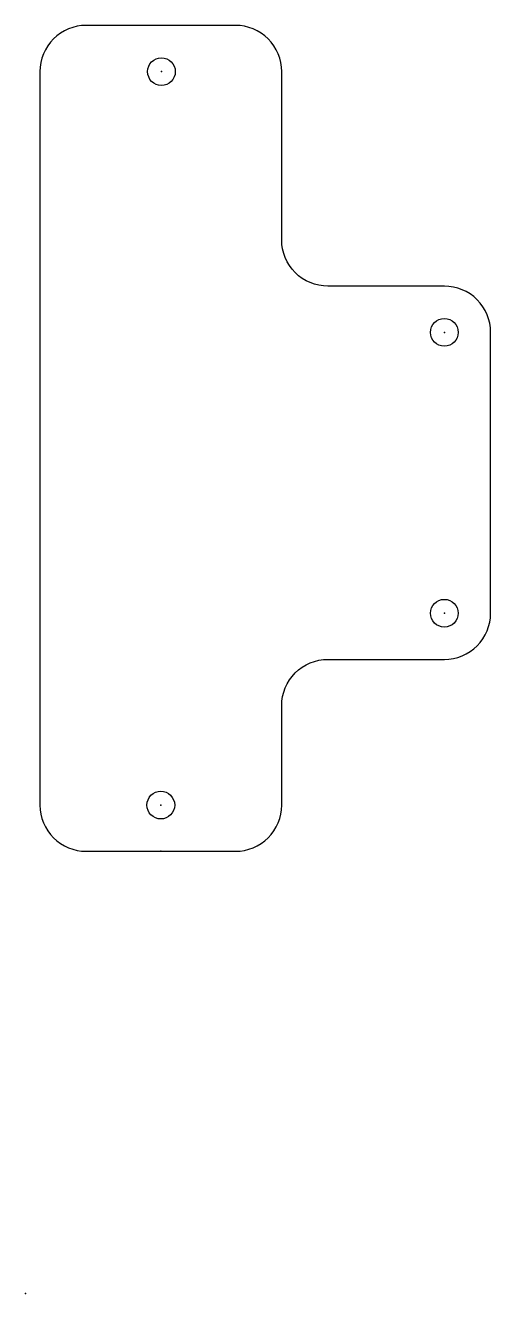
# Model space of a CAD drawing. Header units: millimetres. Extents: x 48 to 98, y -94 to 44.
import ezdxf

# ---------------------------------------------------------------- set-up
doc = ezdxf.new("R2010")
doc.units = ezdxf.units.MM
doc.layers.get('0').update_dxf_attribs({"linetype": 'CONTINUOUS'})

msp = doc.modelspace()

# ---------------------------------------------------------------- linework, layer by layer
msp.add_lwpolyline([(54.72, -45.76), (70.86, -45.76, 0.414214), (75.86, -40.76), (75.86, -30, -0.414214), (80.86, -25), (93.45, -25, 0.414214), (98.45, -20), (98.45, 10.38, 0.414214), (93.45, 15.38), (80.86, 15.38, -0.414214), (75.86, 20.38), (75.86, 38.59, 0.414214), (70.86, 43.59), (54.72, 43.59, 0.414214), (49.72, 38.59), (49.72, -40.76, 0.414214)], format="xyb", close=True)
for centre in [(62.86, 38.59), (93.45, 10.38), (93.45, -20), (62.79, -40.76)]:
    msp.add_circle(centre, 1.5)
for p in [(62.86, 38.59), (93.45, 10.38), (93.45, -20), (62.79, -40.76), (62.79, -45.76), (48.15, -93.61)]:
    msp.add_point(p)

doc.saveas('drawing.dxf')
